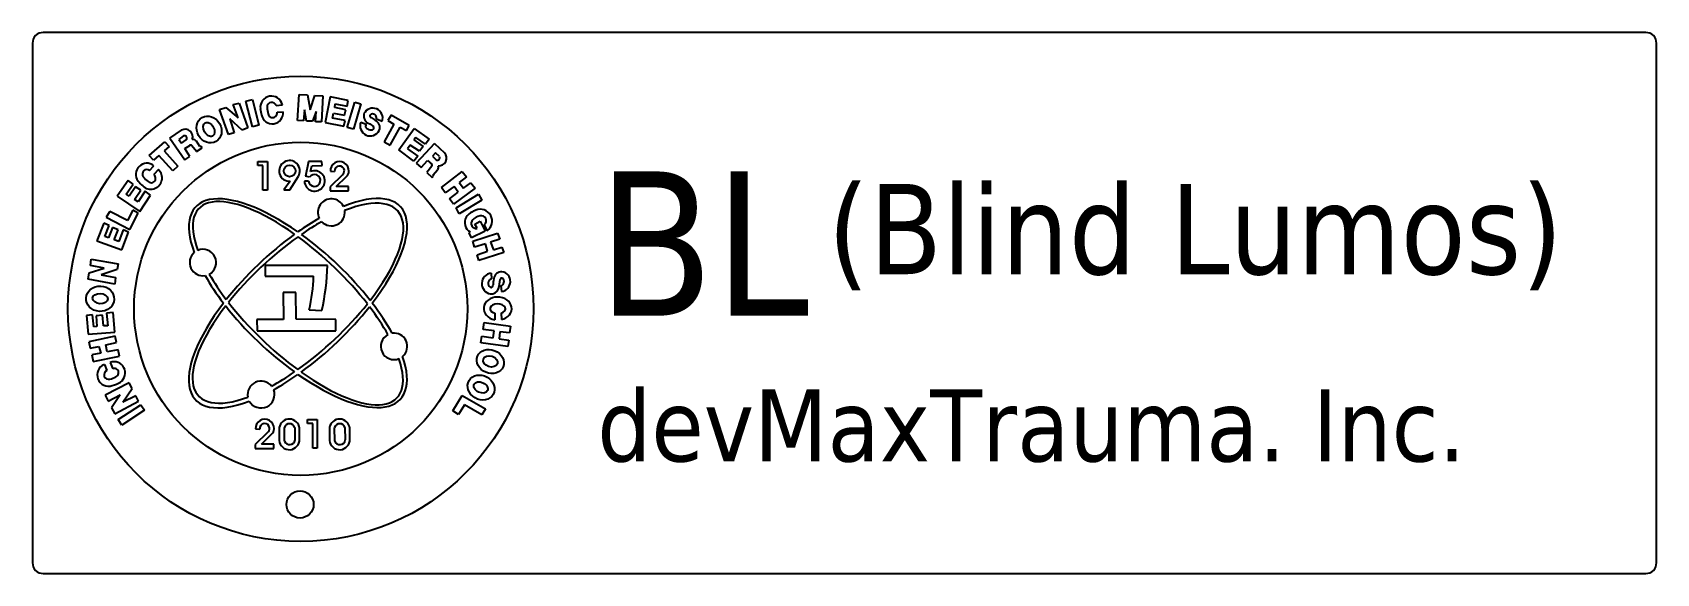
# Model space of a CAD drawing. Header units: millimetres. Extents: x 0 to 450, y 0 to 150.
import ezdxf

# ---------------------------------------------------------------- set-up
doc = ezdxf.new("R2010")
doc.units = ezdxf.units.MM
doc.styles.add('Sketch Text (ANSI) - 3DA', font='tahoma.ttf')

msp = doc.modelspace()

# ---------------------------------------------------------------- linework, layer by layer
at = {"color": 1, "true_color": 0xff0000}
for p, q in [((59.13, 130.96), (60.98, 131.38)), ((61, 123.83), (59.13, 130.96)), ((60.98, 131.38), (62.7, 124.27)), ((73.44, 125.6), (73.89, 132.8)), ((73.89, 132.8), (76.25, 132.74)), ((76.25, 132.74), (76.96, 128.54)), ((76.96, 128.54), (78.21, 132.56)), ((78.21, 132.56), (80.48, 132.43)), ((80.48, 132.43), (80.05, 125.2)), ((82.48, 132.16), (81.09, 125.05)), ((87.51, 131.12), (82.48, 132.16)), ((87.17, 129.56), (87.51, 131.12)), ((87.17, 123.66), (89.28, 130.7)), ((89.28, 130.7), (90.98, 130.18)), ((51.86, 128.62), (53.58, 129.18)), ((54.28, 121.68), (51.86, 128.62)), ((53.58, 129.18), (56.95, 126.33)), ((58.09, 122.96), (54.68, 126.03)), ((54.68, 126.03), (55.93, 122.22)), ((55.65, 130.04), (57.23, 130.44)), ((56.95, 126.33), (55.65, 130.04)), ((57.23, 130.44), (59.71, 123.53)), ((67.49, 129.72), (69.24, 129.97)), ((67.77, 127.9), (69.42, 128.02)), ((75.36, 128.53), (75.13, 125.49)), ((75.96, 125.41), (75.36, 128.53)), ((78.6, 128.08), (77.61, 125.4)), ((78.41, 125.27), (78.6, 128.08)), ((83.1, 126.23), (83.4, 127.6)), ((86.6, 125.58), (83.1, 126.23)), ((83.4, 127.6), (86.5, 127.05)), ((83.74, 129.16), (83.9, 130.23)), ((86.79, 128.59), (83.74, 129.16)), ((83.9, 130.23), (87.17, 129.56)), ((86.5, 127.05), (86.79, 128.59)), ((90.98, 130.18), (88.91, 123.21)), ((95.3, 126.03), (96.89, 125.37)), ((99.39, 127.03), (98.46, 125.59)), ((104.42, 124.18), (99.39, 127.03)), ((38.07, 120.73), (41.29, 122.95)), ((55.93, 122.22), (54.28, 121.68)), ((59.71, 123.53), (58.09, 122.96)), ((62.7, 124.27), (61, 123.83)), ((75.13, 125.49), (73.44, 125.6)), ((77.61, 125.4), (75.96, 125.41)), ((80.05, 125.2), (78.41, 125.27)), ((81.09, 125.05), (86.28, 124)), ((86.28, 124), (86.6, 125.58)), ((88.91, 123.21), (87.17, 123.66)), ((91, 125.17), (92.5, 124.61)), ((93.44, 124.63), (94.48, 123.89)), ((100.12, 124.56), (97.49, 119.66)), ((98.46, 125.59), (100.12, 124.56)), ((99.1, 118.73), (101.85, 123.73)), ((101.51, 117.43), (105.75, 123.42)), ((101.85, 123.73), (103.59, 122.8)), ((103.59, 122.8), (104.42, 124.18)), ((105.75, 123.42), (109.92, 120.44)), ((32.37, 115.86), (36.7, 119.67)), ((37.88, 118.42), (36.5, 117.14)), ((36.5, 117.14), (40.23, 112.91)), ((36.7, 119.67), (37.88, 118.42)), ((38.07, 120.73), (42.25, 114.66)), ((41.88, 121.31), (40.51, 120.36)), ((40.51, 120.36), (41.25, 119.28)), ((41.25, 119.28), (42.6, 120.22)), ((42.23, 117.8), (43.56, 118.7)), ((43.64, 115.66), (42.23, 117.8)), ((45.46, 116.96), (44.13, 118.6)), ((46.4, 118.43), (45.42, 119.83)), ((45.46, 116.96), (47.02, 118.02)), ((46.75, 118.41), (46.4, 118.43)), ((47.02, 118.02), (46.75, 118.41)), ((97.49, 119.66), (99.1, 118.73)), ((105.71, 114.28), (101.51, 117.43)), ((104.67, 118.75), (103.95, 117.73)), ((103.95, 117.73), (106.8, 115.67)), ((107.26, 117.05), (104.67, 118.75)), ((106.19, 120.9), (105.69, 120.19)), ((105.69, 120.19), (108.22, 118.35)), ((108.94, 119.01), (106.19, 120.9)), ((111.36, 119.19), (106.31, 113.74)), ((108.22, 118.35), (107.26, 117.05)), ((109.92, 120.44), (108.94, 119.01)), ((111.36, 119.19), (114.19, 116.63)), ((33.54, 114.56), (32.37, 115.86)), ((32.42, 111.71), (33.62, 113.07)), ((35.04, 115.86), (33.54, 114.56)), ((38.87, 111.65), (35.04, 115.86)), ((40.23, 112.91), (38.87, 111.65)), ((42.25, 114.66), (43.64, 115.66)), ((62.41, 114.19), (65.09, 114.19)), ((62.42, 113.14), (62.41, 114.19)), ((63.83, 113.13), (62.42, 113.14)), ((63.84, 106.26), (63.83, 113.13)), ((65.09, 114.19), (65.09, 106.26)), ((76.44, 114.23), (75.69, 110.17)), ((80.22, 114.26), (76.44, 114.23)), ((77.02, 111.42), (77.37, 113.07)), ((77.37, 113.07), (80.24, 113.08)), ((80.24, 113.08), (80.22, 114.26)), ((106.8, 115.67), (105.71, 114.28)), ((106.31, 113.74), (107.68, 112.55)), ((107.68, 112.55), (109.5, 114.5)), ((110.68, 112.93), (109.28, 111.22)), ((109.5, 114.5), (110.7, 113.5)), ((111.64, 116.67), (110.84, 115.75)), ((110.84, 115.75), (111.88, 114.71)), ((112.78, 115.57), (111.64, 116.67)), ((26.49, 108.92), (23.46, 104.62)), ((27.93, 107.94), (26.49, 108.92)), ((34.88, 112.01), (33.62, 110.61)), ((71.4, 108.75), (69.67, 106.34)), ((71.28, 106.35), (73.67, 110.12)), ((76.51, 108.76), (75.37, 108.76)), ((76.75, 109.86), (75.69, 110.17)), ((85.86, 110.56), (82.46, 107.18)), ((82.54, 111.51), (83.71, 111.48)), ((84.16, 107.32), (87, 110.06)), ((109.28, 111.22), (110.76, 109.82)), ((110.76, 109.82), (111.13, 110.19)), ((111.03, 110.57), (112.27, 111.9)), ((111.13, 110.19), (111.03, 110.57)), ((113.32, 107.05), (119.1, 111.43)), ((120.28, 109.95), (118.21, 108.43)), ((118.21, 108.43), (119.44, 106.81)), ((119.1, 111.43), (120.28, 109.95)), ((119.44, 106.81), (121.46, 108.31)), ((121.46, 108.31), (122.62, 106.81)), ((23.46, 104.62), (29.73, 100.39)), ((25.97, 105.2), (27.93, 107.94)), ((26.79, 104.64), (25.97, 105.2)), ((28.57, 107.18), (26.79, 104.64)), ((28.25, 103.67), (29.98, 106.3)), ((29.29, 103.03), (28.25, 103.67)), ((29.98, 106.3), (28.57, 107.18)), ((31.26, 105.96), (29.29, 103.03)), ((29.73, 100.39), (32.72, 104.92)), ((32.72, 104.92), (31.26, 105.96)), ((65.09, 106.26), (63.84, 106.26)), ((69.67, 106.34), (71.28, 106.35)), ((82.46, 107.18), (82.46, 106.09)), ((82.46, 106.09), (87.61, 106.09)), ((87.61, 107.3), (84.16, 107.32)), ((87.61, 106.09), (87.61, 107.3)), ((114.33, 105.52), (113.32, 107.05)), ((116.81, 107.33), (114.33, 105.52)), ((115.59, 103.86), (117.97, 105.68)), ((116.67, 102.4), (115.59, 103.86)), ((122.62, 106.81), (116.67, 102.4)), ((117.97, 105.68), (116.81, 107.33)), ((117.37, 101.35), (123.54, 105.16)), ((124.55, 103.54), (118.27, 99.73)), ((123.54, 105.16), (124.55, 103.54)), ((21.4, 100.39), (20.38, 98.77)), ((26.37, 97.88), (21.4, 100.39)), ((27.79, 100.69), (26.37, 97.88)), ((27.01, 95.34), (29.33, 99.93)), ((29.33, 99.93), (27.79, 100.69)), ((118.27, 99.73), (117.37, 101.35)), ((19.78, 97.14), (17.87, 92.27)), ((21.28, 96.52), (19.78, 97.14)), ((20.08, 93.47), (21.28, 96.52)), ((20.38, 98.77), (27.01, 95.34)), ((22.16, 95.94), (21.08, 93.09)), ((23.74, 95.32), (22.16, 95.94)), ((22.66, 92.55), (23.74, 95.32)), ((25.17, 95.26), (23.94, 92.07)), ((24.74, 89.71), (26.65, 94.62)), ((26.65, 94.62), (25.17, 95.26)), ((120.99, 94.41), (121.31, 94.69)), ((125.4, 94.96), (121.69, 93.03)), ((122.55, 96.88), (124.06, 97.66)), ((123.22, 95.7), (122.55, 96.88)), ((124.06, 97.66), (125.4, 94.96)), ((125.2, 96.7), (125.98, 95.04)), ((17.87, 92.27), (24.74, 89.71)), ((21.08, 93.09), (20.08, 93.47)), ((23.94, 92.07), (22.66, 92.55)), ((121.69, 93.03), (120.99, 94.41)), ((122.01, 92.14), (128.87, 94.35)), ((122.46, 90.47), (122.01, 92.14)), ((125.54, 91.37), (122.46, 90.47)), ((126.08, 89.35), (125.54, 91.37)), ((129.48, 92.71), (126.95, 91.88)), ((126.95, 91.88), (127.75, 89.7)), ((127.75, 89.7), (130.06, 90.5)), ((128.87, 94.35), (129.48, 92.71)), ((130.06, 90.5), (130.6, 88.96)), ((16.09, 85.44), (16.29, 87.16)), ((16.29, 87.16), (23.7, 85.86)), ((23.7, 85.86), (23.5, 84.26)), ((123.26, 88.35), (126.08, 89.35)), ((123.65, 86.75), (123.26, 88.35)), ((130.6, 88.96), (123.65, 86.75)), ((15.41, 81.65), (15.75, 83.35)), ((22.78, 80.25), (15.41, 81.65)), ((15.75, 83.35), (19.82, 84.7)), ((19.82, 84.7), (16.09, 85.44)), ((23.5, 84.26), (19.03, 82.81)), ((19.03, 82.81), (23.02, 82.07)), ((23.02, 82.07), (22.78, 80.25)), ((81.71, 85.36), (64.48, 85.4)), ((64.48, 85.4), (64.48, 82.43)), ((64.48, 82.43), (77.87, 82.41)), ((127.12, 83.28), (127.22, 81.68)), ((72.98, 77.89), (69.47, 77.9)), ((69.47, 77.9), (69.54, 70.4)), ((73.05, 70.52), (72.98, 77.89)), ((129.79, 79.76), (129.98, 78.18)), ((22.36, 72.36), (20.52, 72.22)), ((20.52, 72.22), (20.84, 68.67)), ((22.8, 66.91), (22.36, 72.36)), ((76.7, 73.11), (80.19, 72.95)), ((128.07, 72.17), (128.07, 70.38)), ((128.07, 72.17), (128.07, 72.17)), ((129.89, 72.21), (129.93, 70.41)), ((16.67, 71.68), (14.93, 71.52)), ((14.93, 71.52), (15.43, 66.39)), ((16.99, 68.43), (16.67, 71.68)), ((17.87, 68.47), (16.99, 68.43)), ((19.42, 71.6), (17.63, 71.48)), ((17.63, 71.48), (17.87, 68.47)), ((19.64, 68.63), (19.42, 71.6)), ((20.84, 68.67), (19.64, 68.63)), ((69.54, 70.4), (62.21, 70.41)), ((62.21, 70.41), (62.24, 67.27)), ((84.06, 70.39), (73.05, 70.52)), ((84.06, 67.27), (84.06, 70.39)), ((124.87, 67.65), (125.2, 69.61)), ((127.93, 67.29), (124.87, 67.65)), ((125.2, 69.61), (132.44, 68.57)), ((128.07, 70.38), (128.07, 70.37)), ((132.44, 68.57), (132.22, 66.76)), ((15.43, 66.39), (22.8, 66.91)), ((22.89, 65.82), (15.58, 64.28)), ((15.58, 64.28), (16.03, 62.51)), ((20.36, 63.37), (23.27, 64.03)), ((20.68, 61.49), (20.36, 63.37)), ((23.27, 64.03), (22.89, 65.82)), ((62.24, 67.27), (84.06, 67.27)), ((124.26, 63.93), (124.55, 65.8)), ((131.7, 62.92), (124.26, 63.93)), ((124.55, 65.8), (127.69, 65.38)), ((127.69, 65.38), (127.93, 67.29)), ((129.54, 67.04), (129.32, 65.04)), ((129.32, 65.04), (131.97, 64.7)), ((132.22, 66.76), (129.54, 67.04)), ((131.97, 64.7), (131.7, 62.92)), ((16.03, 62.51), (18.42, 62.97)), ((18.92, 61.07), (16.41, 60.61)), ((16.41, 60.61), (16.85, 58.76)), ((16.85, 58.76), (24.09, 60.27)), ((18.42, 62.97), (18.92, 61.07)), ((23.73, 62.05), (20.68, 61.49)), ((21.52, 58.53), (22.24, 56.78)), ((24.09, 60.27), (23.73, 62.05)), ((19.91, 57.95), (20.56, 56.26)), ((26.83, 52.83), (20.12, 49.48)), ((20.96, 47.82), (24.32, 49.52)), ((24.32, 49.52), (21.9, 45.9)), ((25.05, 47.52), (27.63, 51.31)), ((27.63, 51.31), (26.83, 52.83)), ((20.12, 49.48), (20.96, 47.82)), ((21.9, 45.9), (22.82, 44.31)), ((22.82, 44.31), (29.37, 47.76)), ((23.78, 42.73), (29.98, 46.76)), ((31.04, 45.25), (24.79, 41.17)), ((28.61, 49.3), (25.05, 47.52)), ((29.37, 47.76), (28.61, 49.3)), ((29.98, 46.76), (31.04, 45.25)), ((116.47, 45.06), (119.09, 49.35)), ((118.03, 44.1), (116.47, 45.06)), ((119.7, 46.81), (118.03, 44.1)), ((119.09, 49.35), (125.55, 45.65)), ((124.51, 44), (119.7, 46.81)), ((125.55, 45.65), (124.51, 44)), ((24.79, 41.17), (23.78, 42.73)), ((76.25, 42.67), (78.92, 42.67)), ((76.25, 41.62), (76.25, 42.67)), ((77.66, 41.61), (76.25, 41.62)), ((77.67, 34.74), (77.66, 41.61)), ((78.92, 42.67), (78.92, 34.74)), ((65.12, 39.14), (61.73, 35.76)), ((61.8, 40.09), (62.97, 40.06)), ((63.42, 35.9), (66.27, 38.64)), ((68.37, 40.44), (68.36, 36.89)), ((69.81, 36.72), (69.8, 40.49)), ((72.65, 40.47), (72.74, 37.04)), ((74.02, 37.27), (73.97, 40.3)), ((82.3, 40.44), (82.29, 36.89)), ((83.74, 36.72), (83.73, 40.49)), ((86.58, 40.47), (86.68, 37.04)), ((87.96, 37.27), (87.9, 40.3)), ((61.73, 35.76), (61.73, 34.67)), ((61.73, 34.67), (66.87, 34.67)), ((66.87, 35.88), (63.42, 35.9)), ((66.87, 34.67), (66.87, 35.88)), ((78.92, 34.74), (77.67, 34.74))]:
    msp.add_line(p, q, dxfattribs=at)
msp.add_lwpolyline([(0, 147), (0, 3, 0.414214), (3, 0), (447, 0, 0.414214), (450, 3), (450, 147, 0.414214), (447, 150), (3, 150, 0.414214)], format="xyb", close=True)
for centre, radius in [((74.33, 73.39), 64.49), ((74.33, 73.39), 46.17), ((71.26, 111.6), 1.61), ((74.14, 19.14), 3.76)]:
    msp.add_circle(centre, radius, dxfattribs=at)
for centre, radius, start, end in [((66.22, 129.25), 3.1, 13.4189, 186.3823), ((66.28, 129.36), 1.27, 16.691, 182.7963), ((67.9, 128.97), 4.77, 180.7248, 202.5195), ((66.45, 127.64), 2.99, 189.5255, 7.3109), ((79.05, 130.26), 14.07, 183.9159, 191.4679), ((66.52, 127.66), 1.27, 188.9952, 10.9685), ((94.27, 126.96), 2.47, 167.403, 250.4337), ((94.31, 126.28), 2.74, 340.6169, 153.5934), ((93.99, 126.91), 0.52, 149.6108, 253.4711), ((94.23, 126.31), 1.11, 345.5027, 128.6328), ((103.26, 139.45), 16.08, 234.1501, 238.9432), ((42.24, 121.01), 2.16, 341.5594, 116.122), ((93.61, 124.13), 2.82, 158.3724, 332.3341), ((93.14, 124.06), 0.841, 139.2981, 246.8871), ((93.78, 124.7), 1.72, 235.4427, 285.542), ((94.06, 123.56), 0.54, 289.9697, 38.1395), ((93.98, 123.63), 2.27, 339.3137, 64.4282), ((42.16, 120.71), 0.659, 311.6635, 115.3353), ((43.8, 118.43), 0.373, 27.4572, 131.6288), ((44.52, 119.31), 1.04, 29.7012, 102.6674), ((31.69, 110.67), 3.08, 51.0859, 217.4152), ((71.22, 111.62), 2.87, 328.6206, 273.5664), ((85.1, 111.63), 2.57, 357.9496, 182.6503), ((85.07, 111.61), 1.37, 8.0138, 185.2512), ((110.35, 113.23), 0.444, 317.2121, 37.9663), ((112.24, 115.23), 0.635, 235.357, 31.7708), ((111.16, 112.61), 1.32, 327.379, 17.8461), ((112.54, 115.2), 2.18, 266.8434, 40.9402), ((52.04, 130.08), 31.19, 223.0253, 226.4264), ((31.66, 110.76), 1.22, 51.3735, 219.1126), ((32.77, 109.69), 3.14, 224.7143, 47.6092), ((34.33, 112.33), 4.31, 212.9197, 238.655), ((32.9, 109.59), 1.24, 229.1488, 54.7114), ((78.18, 108.85), 2.82, 181.7584, 114.3253), ((78.14, 108.97), 1.65, 187.3666, 147.5611), ((85.06, 111.67), 1.37, 305.6018, 5.218), ((85.59, 111.59), 2.09, 312.7003, 358.6689), ((82.8, 100.14), 3.74, 25.6945, 206.5721), ((82.8, 100.14), 3.74, 224.2234, 7.4551), ((124.22, 96.01), 4.91, 106.1998, 145.0798), ((124.54, 95.72), 3.45, 98.6025, 138.1572), ((124.12, 97.72), 3.26, 304.792, 112.8877), ((124.35, 97.79), 1.38, 308.0145, 103.6893), ((122.7, 97.28), 2.94, 148.5361, 241.7855), ((122.96, 97.05), 1.38, 135.4572, 280.7902), ((47.23, 86.21), 3.67, 131.334, 279.3755), ((47.23, 86.21), 3.67, 298.5617, 112.7925), ((28.84, 83.84), 49.05, 347.3596, 358.3269), ((16.2, 87.09), 65.54, 347.5408, 358.4851), ((127.41, 80.38), 2.92, 95.6652, 259.0146), ((127.36, 80.61), 1.08, 97.3676, 181.6236), ((778.37, -6), 656.44, 172.31437, 172.49634), ((129.99, 81.47), 2.19, 87.7436, 171.5792), ((45.93, 93.37), 84.49, 350.1287, 351.926), ((130.01, 81.46), 0.432, 61.1414, 174.6532), ((129.49, 80.91), 1.18, 284.6785, 52.0386), ((129.64, 80.93), 2.77, 277.0646, 80.735), ((127.85, 80.58), 1.57, 179.9846, 225.1636), ((127.09, 79.77), 0.462, 222.2886, 354.0433), ((127.01, 79.88), 2.37, 266.2575, 335.2855), ((100.19, 62.98), 3.67, 117.2957, 291.9237), ((100.19, 62.98), 3.67, 310.3713, 98.1693), ((22.6, 55.63), 3.1, 304.6929, 110.4415), ((21.05, 55.06), 3.11, 111.5044, 290.0401), ((21.1, 55.1), 1.27, 115.2806, 284.4535), ((20.08, 59.52), 5.8, 283.3649, 301.1869), ((22.69, 55.67), 1.19, 289.5155, 111.9356), ((20.14, 60.01), 8.12, 284.1412, 301.3888), ((63.34, 49.64), 3.74, 38.4054, 191.2033), ((63.34, 49.64), 3.74, 209.4945, 20.7559), ((64.37, 40.21), 2.57, 357.9496, 182.6503), ((64.33, 40.19), 1.37, 8.0138, 185.2512), ((71.16, 39.99), 2.83, 6.1909, 170.7999), ((71.22, 40.06), 1.48, 16.0395, 163.5377), ((85.09, 39.99), 2.83, 6.1909, 170.7999), ((85.15, 40.06), 1.48, 16.0395, 163.5377), ((64.32, 40.25), 1.37, 305.6018, 5.218), ((64.85, 40.17), 2.09, 312.7003, 358.6689), ((71.18, 37.17), 2.84, 185.7082, 1.9341), ((71.24, 37.24), 1.52, 200.0418, 352.2328), ((85.12, 37.17), 2.84, 185.7082, 1.9341), ((85.17, 37.24), 1.52, 200.0418, 352.2328)]:
    msp.add_arc(centre, radius, start, end, dxfattribs=at)
for centre, major_axis, ratio in [((48.93, 123.1), (-1.9, 3.35), 0.868594), ((48.89, 123.11), (-1.02, 1.83), 0.660711), ((18.73, 76.19), (-3.9, 0.2), 0.902234), ((18.75, 76.23), (-2.09, 0.08), 0.680963), ((126.86, 58.78), (-3.59, 1.45), 0.835503), ((126.87, 58.82), (-1.94, 0.65), 0.735964), ((124.3, 51.57), (-3.34, 1.93), 0.863078), ((124.21, 51.59), (-1.87, 0.88), 0.694597)]:
    msp.add_ellipse(centre, major_axis=major_axis, ratio=ratio, dxfattribs=at)
for centre, major_axis, ratio, start_param, end_param in [((73.55, 74.95), (-28.34, 26.7), 0.393504, 5.067878, 6.952643), ((73.55, 74.95), (-27.44, 26.26), 0.372678, 5.08622, 6.936044), ((73.55, 74.95), (28.37, 26.79), 0.392726, 5.106815, 7.06892), ((73.55, 74.95), (-27.56, -25.67), 0.379221, 1.985646, 3.913853), ((73.55, 74.95), (28.37, 26.79), 0.392726, 1.01962, 1.216214), ((73.55, 74.95), (-27.56, -25.67), 0.379221, 4.146527, 4.340458), ((73.55, 74.95), (28.37, 26.79), 0.392726, 1.24589, 1.930853), ((73.55, 74.95), (-27.56, -25.67), 0.379221, 4.371738, 5.091512), ((73.55, 74.95), (-27.44, 26.26), 0.372678, 4.333475, 5.053711), ((73.55, 74.95), (-28.34, 26.7), 0.393504, 4.343657, 5.036003), ((73.55, 74.95), (-28.34, 26.7), 0.393504, 0.90782, 1.175355), ((73.55, 74.95), (-27.44, 26.26), 0.372678, 0.909987, 1.164205), ((128.91, 73.47), (-3.87, 0.01), 0.821388, 1.840054, 7.636553), ((73.55, 74.95), (28.37, 26.79), 0.392726, 1.965222, 3.895925), ((73.55, 74.95), (-27.56, -25.67), 0.379221, 5.127239, 7.019551), ((73.55, 74.95), (-28.34, 26.7), 0.393504, 1.202064, 1.894411), ((73.55, 74.95), (-27.44, 26.26), 0.372678, 1.191882, 1.912119), ((73.55, 74.95), (-27.56, -25.67), 0.379221, 1.230145, 1.94992), ((73.55, 74.95), (28.37, 26.79), 0.392726, 4.387483, 5.072445), ((73.55, 74.95), (-27.44, 26.26), 0.372678, 4.026936, 4.305797), ((73.55, 74.95), (-28.34, 26.7), 0.393504, 4.024654, 4.316948), ((128.9, 73.4), (-2.13, 0.02), 0.629938, 2.060291, 7.459336), ((73.55, 74.95), (-28.34, 26.7), 0.393504, 1.926286, 3.78112), ((73.55, 74.95), (-27.44, 26.26), 0.372678, 1.944628, 3.763705), ((73.55, 74.95), (-27.56, -25.67), 0.379221, 0.979234, 1.198865), ((73.55, 74.95), (28.37, 26.79), 0.392726, 4.133203, 4.357807)]:
    msp.add_ellipse(centre, major_axis=major_axis, ratio=ratio, start_param=start_param, end_param=end_param, dxfattribs=at)

# ---------------------------------------------------------------- texts
at = {"color": 181, "true_color": 0xa766ff, "style": 'Sketch Text (ANSI) - 3DA'}
for s, insert, char_height, width, attachment_point in [('\\fTahoma|b0|i0;{\\H40.0000;BL}\\fTahoma|b0|i0;{\\H3.0480; }', (156.5, 91.48), 3.048, 274.1789, 4), ('\\fTahoma|b0|i0;{\\H25.0000;(Blind Lumos)}', (220.33, 107.99), 25, 210.3525, 1), ('\\fTahoma|b0|i0;{\\H20.0000;devMaxTrauma. Inc.}', (156.5, 51.09), 20, 249.4489, 1)]:
    msp.add_mtext(s, dxfattribs=dict(at, insert=insert, char_height=char_height, width=width, attachment_point=attachment_point))

doc.saveas('drawing.dxf')
